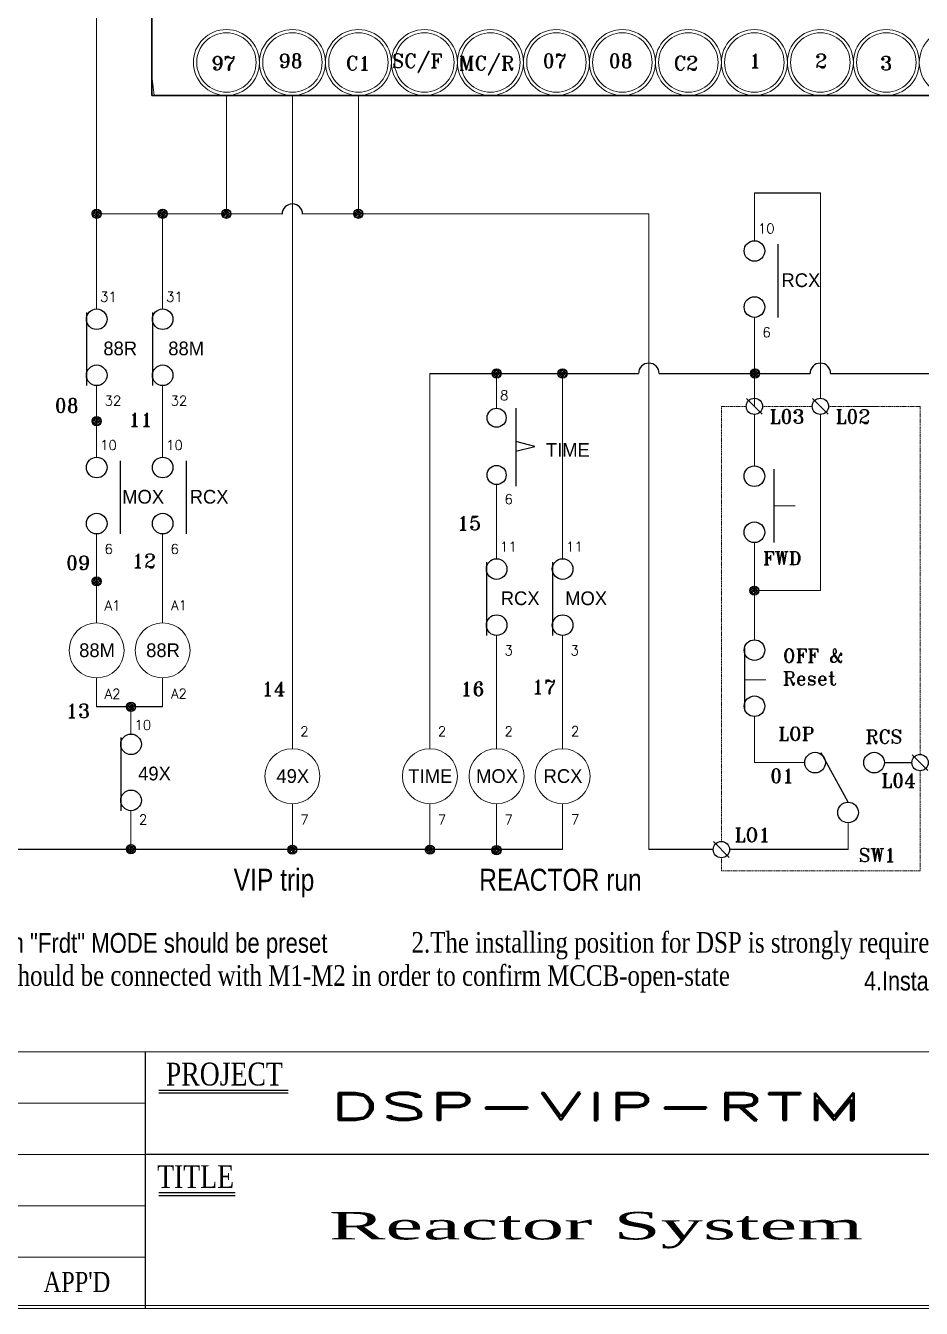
# Model space of a CAD drawing. Header units: millimetres. Extents: x 107 to 2900, y 85 to 3996.
# Drawn here: x 2228.5 to 2439.5, y 1963.6 to 2266.1 of the extents above; entities that cross this region are included whole.
import ezdxf
from ezdxf.enums import TextEntityAlignment as Align

# ---------------------------------------------------------------- set-up
doc = ezdxf.new("R2010")
doc.units = ezdxf.units.MM
doc.linetypes.add('DASHED2', pattern=[0.375, 0.25, -0.125])
for name, color, linetype in [('10', 1, 'Continuous'), ('40', 4, 'Continuous'), ('70', 7, 'Continuous')]:
    doc.layers.add(name, color=color, linetype=linetype)
doc.styles.add('SD', font='ROMAND.shx', dxfattribs={"width": 0.8})
doc.styles.add('SS', font='batang.ttc', dxfattribs={"width": 0.8})
doc.styles.get("Standard").update_dxf_attribs({"font": 'BareunDotumPro1.ttf'})
doc.styles.add('STYLE2', font='romant.shx')
doc.styles.add('굴림체', font='arial.ttf')

msp = doc.modelspace()

# ---------------------------------------------------------------- hatches: boundary and pattern name
at = {"layer": '70'}
h = msp.add_hatch(dxfattribs=at)
h.set_pattern_fill('ANSI33', color=256, scale=2.16, style=0)
h.set_pattern_definition([(45, (3985.782, 1633.19837), (-0.38183766, 0.38183766), []), (45, (3986.16386, 1633.19837), (-0.38183766, 0.38183766), [0.27, -0.135])])
h.paths.add_polyline_path([(2245.237, 2222.8, 0.4142136), (2244.157, 2221.72, 0.4142136), (2245.237, 2220.64)])
h.paths.add_polyline_path([(2245.237, 2222.8), (2245.237, 2221.72), (2246.317, 2221.72, 0.4142136)])
h.paths.add_polyline_path([(2246.317, 2221.72), (2245.237, 2221.72), (2245.237, 2220.64, 0.4142136)])
h = msp.add_hatch(dxfattribs=at)
h.set_pattern_fill('ANSI33', color=256, scale=2.16, style=0)
h.set_pattern_definition([(45, (4001.33066, 1633.19837), (-0.38183766, 0.38183766), []), (45, (4001.7125, 1633.19837), (-0.38183766, 0.38183766), [0.27, -0.135])])
h.paths.add_polyline_path([(2260.786, 2222.8, 0.4142136), (2259.706, 2221.72, 0.4142136), (2260.786, 2220.64)])
h.paths.add_polyline_path([(2260.786, 2222.8), (2260.786, 2221.72), (2261.866, 2221.72, 0.4142136)])
h.paths.add_polyline_path([(2261.866, 2221.72), (2260.786, 2221.72), (2260.786, 2220.64, 0.4142136)])
h = msp.add_hatch(dxfattribs=at)
h.set_pattern_fill('ANSI33', color=256, scale=2.16, style=0)
h.set_pattern_definition([(45, (4016.35174, 1633.19837), (-0.38183766, 0.38183766), []), (45, (4016.7336, 1633.19837), (-0.38183766, 0.38183766), [0.27, -0.135])])
h.paths.add_polyline_path([(2275.807, 2222.8, 0.4142136), (2274.727, 2221.72, 0.4142136), (2275.807, 2220.64)])
h.paths.add_polyline_path([(2275.807, 2222.8), (2275.807, 2221.72), (2276.887, 2221.72, 0.4142136)])
h.paths.add_polyline_path([(2276.887, 2221.72), (2275.807, 2221.72), (2275.807, 2220.64, 0.4142136)])
h = msp.add_hatch(dxfattribs=at)
h.set_pattern_fill('ANSI33', color=256, scale=2.16, style=0)
h.set_pattern_definition([(45, (4047.4485, 1633.19837), (-0.38183766, 0.38183766), []), (45, (4047.8303, 1633.19837), (-0.38183766, 0.38183766), [0.27, -0.135])])
h.paths.add_polyline_path([(2306.904, 2222.8, 0.4142136), (2305.824, 2221.72, 0.4142136), (2306.904, 2220.64)])
h.paths.add_polyline_path([(2306.904, 2222.8), (2306.904, 2221.72), (2307.984, 2221.72, 0.4142136)])
h.paths.add_polyline_path([(2307.984, 2221.72), (2306.904, 2221.72), (2306.904, 2220.64, 0.4142136)])
h = msp.add_hatch(dxfattribs=at)
h.set_pattern_fill('ANSI33', color=256, scale=2.16, style=0)
h.set_pattern_definition([(45, (4080.00547, 1595.535), (-0.38183766, 0.38183766), []), (45, (4080.3873, 1595.535), (-0.38183766, 0.38183766), [0.27, -0.135])])
h.paths.add_polyline_path([(2339.461, 2185.136, 0.4142136), (2338.381, 2184.056, 0.4142136), (2339.461, 2182.976)])
h.paths.add_polyline_path([(2339.461, 2185.136), (2339.461, 2184.056), (2340.541, 2184.056, 0.4142136)])
h.paths.add_polyline_path([(2340.541, 2184.056), (2339.461, 2184.056), (2339.461, 2182.976, 0.4142136)])
h = msp.add_hatch(dxfattribs=at)
h.set_pattern_fill('ANSI33', color=256, scale=2.16, style=0)
h.set_pattern_definition([(45, (4095.5541, 1595.535), (-0.38183766, 0.38183766), []), (45, (4095.93595, 1595.535), (-0.38183766, 0.38183766), [0.27, -0.135])])
h.paths.add_polyline_path([(2355.009, 2185.136, 0.4142136), (2353.929, 2184.056, 0.4142136), (2355.009, 2182.976)])
h.paths.add_polyline_path([(2355.009, 2185.136), (2355.009, 2184.056), (2356.089, 2184.056, 0.4142136)])
h.paths.add_polyline_path([(2356.089, 2184.056), (2355.009, 2184.056), (2355.009, 2182.976, 0.4142136)])
h = msp.add_hatch(dxfattribs=at)
h.set_pattern_fill('ANSI33', color=256, scale=2.16, style=0)
h.set_pattern_definition([(45, (4140.8972, 1595.535), (-0.38183766, 0.38183766), []), (45, (4141.279, 1595.535), (-0.38183766, 0.38183766), [0.27, -0.135])])
h.paths.add_polyline_path([(2400.352, 2185.136, 0.4142136), (2399.272, 2184.056, 0.4142136), (2400.352, 2182.976)])
h.paths.add_polyline_path([(2400.352, 2185.136), (2400.352, 2184.056), (2401.432, 2184.056, 0.4142136)])
h.paths.add_polyline_path([(2401.432, 2184.056), (2400.352, 2184.056), (2400.352, 2182.976, 0.4142136)])
h = msp.add_hatch(dxfattribs=at)
h.set_pattern_fill('ANSI33', color=256, scale=2.16, style=0)
h.set_pattern_definition([(45, (3985.782, 1584.28784), (-0.38183766, 0.38183766), []), (45, (3986.16386, 1584.28784), (-0.38183766, 0.38183766), [0.27, -0.135])])
h.paths.add_polyline_path([(2245.237, 2173.889, 0.4142136), (2244.157, 2172.809, 0.4142136), (2245.237, 2171.729)])
h.paths.add_polyline_path([(2245.237, 2173.889), (2245.237, 2172.809), (2246.317, 2172.809, 0.4142136)])
h.paths.add_polyline_path([(2246.317, 2172.809), (2245.237, 2172.809), (2245.237, 2171.729, 0.4142136)])
h = msp.add_hatch(dxfattribs=at)
h.set_pattern_fill('ANSI33', color=256, scale=2.16, style=0)
h.set_pattern_definition([(45, (3985.782, 1546.50857), (-0.38183766, 0.38183766), []), (45, (3986.16386, 1546.50857), (-0.38183766, 0.38183766), [0.27, -0.135])])
h.paths.add_polyline_path([(2245.237, 2136.11, 0.4142136), (2244.157, 2135.03, 0.4142136), (2245.237, 2133.95)])
h.paths.add_polyline_path([(2245.237, 2136.11), (2245.237, 2135.03), (2246.317, 2135.03, 0.4142136)])
h.paths.add_polyline_path([(2246.317, 2135.03), (2245.237, 2135.03), (2245.237, 2133.95, 0.4142136)])
h = msp.add_hatch(dxfattribs=at)
h.set_pattern_fill('ANSI33', color=256, scale=2.16, style=0)
h.set_pattern_definition([(45, (4140.75384, 1544.32776), (-0.38183766, 0.38183766), []), (45, (4141.1357, 1544.32776), (-0.38183766, 0.38183766), [0.27, -0.135])])
h.paths.add_polyline_path([(2400.209, 2133.929, 0.4142136), (2399.129, 2132.849, 0.4142136), (2400.209, 2131.769)])
h.paths.add_polyline_path([(2400.209, 2133.929), (2400.209, 2132.849), (2401.289, 2132.849, 0.4142136)])
h.paths.add_polyline_path([(2401.289, 2132.849), (2400.209, 2132.849), (2400.209, 2131.769, 0.4142136)])
h = msp.add_hatch(dxfattribs=at)
h.set_pattern_fill('ANSI33', color=256, scale=2.16, style=0)
h.set_pattern_definition([(45, (3993.87166, 1516.9431), (-0.38183766, 0.38183766), []), (45, (3994.2535, 1516.9431), (-0.38183766, 0.38183766), [0.27, -0.135])])
h.paths.add_polyline_path([(2253.327, 2106.544, 0.4142136), (2252.247, 2105.464, 0.4142136), (2253.327, 2104.384)])
h.paths.add_polyline_path([(2253.327, 2106.544), (2253.327, 2105.464), (2254.407, 2105.464, 0.4142136)])
h.paths.add_polyline_path([(2254.407, 2105.464), (2253.327, 2105.464), (2253.327, 2104.384, 0.4142136)])
h = msp.add_hatch(dxfattribs=at)
h.set_pattern_fill('ANSI33', color=256, scale=2.16, style=0)
h.set_pattern_definition([(45, (3993.8723, 1483.37046), (-0.38183766, 0.38183766), []), (45, (3994.25416, 1483.37046), (-0.38183766, 0.38183766), [0.27, -0.135])])
h.paths.add_polyline_path([(2253.327, 2072.972, 0.4142136), (2252.247, 2071.892, 0.4142136), (2253.327, 2070.812)])
h.paths.add_polyline_path([(2253.327, 2072.972), (2253.327, 2071.892), (2254.407, 2071.892, 0.4142136)])
h.paths.add_polyline_path([(2254.407, 2071.892), (2253.327, 2071.892), (2253.327, 2070.812, 0.4142136)])
h = msp.add_hatch(dxfattribs=at)
h.set_pattern_fill('ANSI33', color=256, scale=2.16, style=0)
h.set_pattern_definition([(45, (4031.89276, 1483.26643), (-0.38183766, 0.38183766), []), (45, (4032.2746, 1483.26643), (-0.38183766, 0.38183766), [0.27, -0.135])])
h.paths.add_polyline_path([(2291.348, 2072.868, 0.4142136), (2290.268, 2071.788, 0.4142136), (2291.348, 2070.708)])
h.paths.add_polyline_path([(2291.348, 2072.868), (2291.348, 2071.788), (2292.428, 2071.788, 0.4142136)])
h.paths.add_polyline_path([(2292.428, 2071.788), (2291.348, 2071.788), (2291.348, 2070.708, 0.4142136)])
h = msp.add_hatch(dxfattribs=at)
h.set_pattern_fill('ANSI33', color=256, scale=2.16, style=0)
h.set_pattern_definition([(45, (4064.30004, 1483.26643), (-0.38183766, 0.38183766), []), (45, (4064.6819, 1483.26643), (-0.38183766, 0.38183766), [0.27, -0.135])])
h.paths.add_polyline_path([(2323.755, 2072.868, 0.4142136), (2322.675, 2071.788, 0.4142136), (2323.755, 2070.708)])
h.paths.add_polyline_path([(2323.755, 2072.868), (2323.755, 2071.788), (2324.835, 2071.788, 0.4142136)])
h.paths.add_polyline_path([(2324.835, 2071.788), (2323.755, 2071.788), (2323.755, 2070.708, 0.4142136)])
h = msp.add_hatch(dxfattribs=at)
h.set_pattern_fill('ANSI33', color=256, scale=2.16, style=0)
h.set_pattern_definition([(45, (4079.98313, 1483.1228), (-0.38183766, 0.38183766), []), (45, (4080.36497, 1483.1228), (-0.38183766, 0.38183766), [0.27, -0.135])])
h.paths.add_polyline_path([(2339.438, 2072.724, 0.4142136), (2338.358, 2071.644, 0.4142136), (2339.438, 2070.564)])
h.paths.add_polyline_path([(2339.438, 2072.724), (2339.438, 2071.644), (2340.518, 2071.644, 0.4142136)])
h.paths.add_polyline_path([(2340.518, 2071.644), (2339.438, 2071.644), (2339.438, 2070.564, 0.4142136)])

# ---------------------------------------------------------------- linework, layer by layer
at = {"color": 7, "lineweight": 30}
for p, q in [((2258.24, 2346.674), (2258.24, 2249.648)), ((2258.24, 2249.648), (2588.804, 2249.648))]:
    msp.add_line(p, q, dxfattribs=at)
for p, q in [((2400.209, 2226.644), (2415.746, 2226.644)), ((2323.754, 2184.056), (2372.908, 2184.056)), ((2377.768, 2184.056), (2413.317, 2184.056)), ((2418.177, 2184.056), (2444.414, 2184.056)), ((2260.786, 2105.464), (2245.237, 2105.464)), ((2430.843, 2092.294), (2437.304, 2092.294)), ((2355.021, 2071.788), (2199.968, 2071.788)), ((2390.512, 2071.788), (2375.338, 2071.788)), ((2422.275, 2071.788), (2394.361, 2071.788))]:
    msp.add_line(p, q)
at = {"color": 0}
for p, q in [((2405.728, 2214.566), (2405.728, 2197.294)), ((2242.864, 2198.474), (2242.864, 2181.202)), ((2258.413, 2198.474), (2258.413, 2181.202)), ((2402.062, 2174.434), (2398.355, 2178.187)), ((2417.6, 2174.434), (2413.893, 2178.187)), ((2250.756, 2163.499), (2250.756, 2146.227)), ((2266.305, 2163.499), (2266.305, 2146.227)), ((2404.815, 2161.46), (2404.815, 2144.188)), ((2337.099, 2139.562), (2337.099, 2122.29)), ((2352.647, 2139.562), (2352.647, 2122.29)), ((2397.888, 2119.482), (2397.888, 2104.93)), ((2250.954, 2098.235), (2250.954, 2080.963)), ((2441.082, 2090.418), (2437.375, 2094.171)), ((2394.29, 2069.911), (2390.583, 2073.664))]:
    msp.add_line(p, q, dxfattribs=at)
at = {"color": 7, "linetype": 'Continuous'}
for p, q in [((2343.971, 2175.87), (2343.971, 2157.52)), ((2348.471, 2166.87), (2343.971, 2167.995)), ((2343.971, 2165.745), (2348.471, 2166.87))]:
    msp.add_line(p, q, dxfattribs=at)
at = {"color": 7}
msp.add_line((2422.275, 2082.968), (2415.916, 2094.567), dxfattribs=at)
at = {"color": 7, "lineweight": 15}
for centre, radius in [((2275.809, 2257.394), 7.775), ((2275.81, 2257.394), 6.996), ((2291.358, 2257.394), 7.774), ((2291.358, 2257.394), 6.997), ((2306.907, 2257.394), 7.774), ((2306.906, 2257.394), 6.997), ((2322.455, 2257.394), 7.774), ((2322.455, 2257.394), 6.997), ((2338.004, 2257.394), 7.774), ((2338.003, 2257.394), 6.997), ((2353.553, 2257.394), 7.774), ((2353.552, 2257.394), 6.996), ((2369.101, 2257.394), 7.774), ((2369.101, 2257.394), 6.997), ((2384.65, 2257.394), 7.774), ((2384.649, 2257.394), 6.997), ((2400.198, 2257.394), 7.774), ((2400.198, 2257.394), 6.996), ((2415.746, 2257.394), 7.774), ((2415.747, 2257.394), 6.997), ((2431.295, 2257.394), 7.774), ((2431.295, 2257.394), 6.996), ((2446.844, 2257.394), 7.775)]:
    msp.add_circle(centre, radius, dxfattribs=at)
at = {"color": 0}
for centre, radius in [((2400.22, 2212.946), 2.43), ((2400.22, 2199.724), 2.43), ((2245.248, 2196.854), 2.43), ((2260.797, 2196.854), 2.43), ((2245.248, 2183.632), 2.43), ((2260.797, 2183.632), 2.43), ((2400.209, 2176.311), 1.924), ((2415.747, 2176.311), 1.924), ((2245.248, 2161.879), 2.43), ((2260.797, 2161.879), 2.43), ((2400.209, 2159.84), 2.43), ((2245.248, 2148.657), 2.43), ((2260.797, 2148.657), 2.43), ((2400.209, 2146.618), 2.43), ((2339.482, 2137.942), 2.43), ((2355.031, 2137.942), 2.43), ((2339.482, 2124.72), 2.43), ((2355.031, 2124.72), 2.43), ((2400.225, 2118.817), 2.43), ((2400.225, 2105.595), 2.43), ((2253.338, 2096.615), 2.43), ((2414.503, 2092.294), 2.43), ((2428.413, 2092.294), 2.43), ((2439.228, 2092.294), 1.924), ((2253.338, 2083.393), 2.43), ((2422.275, 2080.538), 2.43), ((2392.436, 2071.788), 1.924)]:
    msp.add_circle(centre, radius, dxfattribs=at)
at = {"color": 7, "linetype": 'Continuous'}
for centre in [(2339.471, 2173.62), (2339.471, 2160.12)]:
    msp.add_circle(centre, 2.25, dxfattribs=at)
at = {"color": 0}
for centre in [(2291.348, 2221.616), (2375.338, 2184.056), (2415.747, 2184.056)]:
    msp.add_arc(centre, 2.43, 0, 180, dxfattribs=at)
at = {"color": 7, "lineweight": 15}
msp.add_open_spline([(2258.259, 2258.513), (2258.259, 2258.501), (2258.251, 2258.495), (2258.24, 2258.495), (2258.228, 2258.495), (2258.22, 2258.501), (2258.22, 2258.513), (2258.22, 2258.523), (2258.228, 2258.533), (2258.24, 2258.533), (2258.251, 2258.533), (2258.259, 2258.523), (2258.259, 2258.513)], degree=3, knots=[0, 0, 0, 0, 1, 1, 1, 2, 2, 2, 3, 3, 3, 4, 4, 4, 4], dxfattribs=at)
msp.add_open_spline([(2258.24, 2254.873), (2258.39, 2253.129), (2258.561, 2251.387), (2258.755, 2249.648)], degree=3, dxfattribs=at)
at = {"layer": '10', "color": 0}
for p, q in [((2259.885, 2014.44), (2290.36, 2014.44)), ((2259.885, 1990.248), (2277.891, 1990.248))]:
    msp.add_line(p, q, dxfattribs=at)
at = {"layer": '40', "color": 0}
for p, q in [((2256.647, 2024.09), (2256.647, 1963.61)), ((2451.047, 1999.898), (2256.647, 1999.898))]:
    msp.add_line(p, q, dxfattribs=at)
at = {"layer": '40', "color": 0, "lineweight": 13}
for p, q in [((2256.647, 2011.994), (1954.247, 2011.994)), ((2256.647, 1999.898), (1954.247, 1999.898)), ((2256.647, 1987.802), (1954.247, 1987.802)), ((2256.647, 1975.706), (1954.247, 1975.706))]:
    msp.add_line(p, q, dxfattribs=at)
at = {"layer": '70', "lineweight": 15}
for p, q in [((2245.237, 2221.72), (2245.234, 2470.234)), ((2275.807, 2221.72), (2275.806, 2249.619)), ((2291.347, 2249.619), (2291.347, 2095.571)), ((2306.904, 2221.72), (2306.903, 2249.619)), ((2275.799, 2223.728), (2275.799, 2233.055)), ((2275.799, 2223.728), (2275.799, 2233.055)), ((2400.209, 2226.644), (2400.209, 2215.376)), ((2415.747, 2178.235), (2415.746, 2226.644)), ((2245.237, 2221.824), (2245.237, 2199.284)), ((2245.237, 2221.72), (2288.92, 2221.72)), ((2260.786, 2221.72), (2260.786, 2199.284)), ((2293.776, 2221.72), (2375.338, 2221.72)), ((2375.338, 2221.72), (2375.338, 2071.788)), ((2400.209, 2197.294), (2400.209, 2176.311)), ((2323.754, 2184.056), (2323.754, 2095.571)), ((2339.461, 2184.056), (2339.461, 2175.772)), ((2355.02, 2184.056), (2355.02, 2140.372)), ((2245.237, 2181.202), (2245.237, 2164.309)), ((2260.786, 2181.202), (2260.786, 2164.309)), ((2400.209, 2167.232), (2400.209, 2174.386)), ((2415.747, 2167.232), (2415.747, 2174.386)), ((2400.209, 2167.232), (2400.209, 2162.27)), ((2415.747, 2167.232), (2415.747, 2132.849)), ((2339.471, 2157.87), (2339.471, 2140.372)), ((2409.816, 2152.824), (2404.815, 2152.824)), ((2245.237, 2146.227), (2245.237, 2125.244)), ((2260.786, 2146.227), (2260.786, 2125.244)), ((2400.209, 2144.188), (2400.209, 2121.247)), ((2400.209, 2132.849), (2415.747, 2132.849)), ((2339.471, 2122.29), (2339.471, 2095.571)), ((2355.02, 2122.29), (2355.02, 2095.571)), ((2245.237, 2105.464), (2245.237, 2112.284)), ((2260.786, 2105.464), (2260.786, 2112.284)), ((2402.889, 2111.801), (2397.888, 2111.801)), ((2253.327, 2099.045), (2253.327, 2105.464)), ((2400.209, 2103.165), (2400.209, 2092.294)), ((2400.209, 2092.294), (2412.073, 2092.294)), ((2291.348, 2071.788), (2291.347, 2082.611)), ((2323.755, 2071.788), (2323.754, 2082.611)), ((2339.472, 2071.788), (2339.471, 2082.611)), ((2355.021, 2071.788), (2355.02, 2082.611)), ((2253.327, 2071.892), (2253.327, 2080.963)), ((2422.275, 2078.108), (2422.275, 2071.788))]:
    msp.add_line(p, q, dxfattribs=at)
at = {"layer": '70', "color": 1, "linetype": 'DASHED2', "lineweight": 15}
for p, q in [((2392.436, 2176.311), (2398.284, 2176.311)), ((2392.436, 2073.712), (2392.436, 2176.311)), ((2402.133, 2176.311), (2413.822, 2176.311)), ((2417.671, 2176.311), (2439.228, 2176.311)), ((2423.534, 2176.311), (2429.382, 2176.311)), ((2439.228, 2176.311), (2439.228, 2094.219)), ((2439.228, 2090.37), (2439.228, 2066.76)), ((2392.436, 2066.76), (2392.436, 2069.863)), ((2439.228, 2066.76), (2392.436, 2066.76))]:
    msp.add_line(p, q, dxfattribs=at)
at = {"layer": '70', "color": 0, "lineweight": 13}
msp.add_line((1954.247, 2024.09), (2775.047, 2024.09), dxfattribs=at)
at = {"layer": '70', "color": 0}
for p, q in [((2259.885, 2015.088), (2290.36, 2015.088)), ((2259.885, 1990.896), (2277.891, 1990.896))]:
    msp.add_line(p, q, dxfattribs=at)
at = {"layer": '70', "color": 0, "lineweight": 13}
for points in [[(2775.047, 1963.61), (1954.247, 1963.61), (1954.247, 2546.81), (2775.047, 2546.81)], [(2774.399, 1964.258), (1954.895, 1964.258), (1954.895, 2546.162), (2774.399, 2546.162)]]:
    msp.add_lwpolyline(points, close=True, dxfattribs=at)
at = {"layer": '70'}
for centre in [(2245.237, 2221.72), (2260.786, 2221.72), (2275.807, 2221.72), (2306.904, 2221.72), (2339.461, 2184.056), (2355.009, 2184.056), (2400.352, 2184.056), (2245.237, 2172.809), (2245.237, 2135.03), (2400.209, 2132.849), (2253.327, 2105.464), (2253.327, 2071.892), (2291.348, 2071.788), (2323.755, 2071.788), (2339.438, 2071.644)]:
    msp.add_circle(centre, 1.08, dxfattribs=at)
at = {"layer": '70', "lineweight": 15}
for centre in [(2245.238, 2118.764), (2260.786, 2118.764), (2291.348, 2089.091), (2323.755, 2089.091), (2339.472, 2089.091), (2355.021, 2089.091)]:
    msp.add_circle(centre, 6.48, dxfattribs=at)

# ---------------------------------------------------------------- texts
at = {"color": 0, "style": 'STYLE2'}
for s, height, p in [('SC/F', 3.2947, (2314.825, 2256.119)), ('MC/R', 3.2947, (2330.581, 2255.572)), ('97', 3.2947, (2272.306, 2255.572)), ('98', 3.2947, (2288.115, 2256.119)), ('C1', 3.2947, (2303.957, 2255.572)), ('07', 3.2947, (2350.323, 2256.119)), ('08', 3.2947, (2365.871, 2256.119)), ('C2', 3.2947, (2381.167, 2255.572)), ('1', 3.295, (2398.985, 2256.119)), ('2', 3.295, (2414.534, 2256.119)), ('3', 3.295, (2429.829, 2255.572)), ('10', 2.3063, (2401.017, 2217.084)), ('31', 2.3063, (2246.045, 2200.992)), ('31', 2.3063, (2261.594, 2200.992)), ('6', 2.306, (2402.077, 2192.591)), ('08', 3.2947, (2235.364, 2174.844)), ('32', 2.3063, (2247.105, 2176.499)), ('32', 2.3063, (2262.654, 2176.499)), ('8', 2.306, (2340.269, 2177.758)), ('11', 3.2947, (2252.765, 2171.518)), ('L03', 3.2947, (2403.803, 2172.285)), ('L02', 3.2947, (2419.341, 2172.285)), ('10', 2.3063, (2246.045, 2166.017)), ('10', 2.3063, (2261.594, 2166.017)), ('6', 2.306, (2341.329, 2153.265)), ('15', 3.2947, (2330.165, 2147.099)), ('6', 2.306, (2247.105, 2141.524)), ('12', 3.2947, (2253.567, 2138.211)), ('6', 2.306, (2262.654, 2141.524)), ('11', 2.3063, (2340.279, 2142.08)), ('11', 2.3063, (2355.828, 2142.08)), ('FWD', 3.211, (2402.218, 2138.899)), ('09', 3.2947, (2238.018, 2137.739)), ('A1', 2.3063, (2247.105, 2128.196)), ('A1', 2.3063, (2262.751, 2128.235)), ('3', 2.306, (2341.34, 2117.587)), ('3', 2.306, (2356.888, 2117.587)), ('OFF &', 3.211, (2406.899, 2115.934)), ('14', 3.2947, (2284.128, 2108.066)), ('16', 3.2947, (2330.967, 2108.066)), ('17', 3.2947, (2347.801, 2108.538)), ('Reset', 3.211, (2406.899, 2110.546)), ('A2', 2.3063, (2247.105, 2107.359)), ('A2', 2.3063, (2262.751, 2107.398)), ('13', 3.2947, (2238.018, 2102.833)), ('10', 2.3063, (2254.135, 2100.012)), ('2', 2.306, (2293.215, 2098.524)), ('2', 2.306, (2325.623, 2098.524)), ('2', 2.306, (2341.34, 2098.524)), ('2', 2.306, (2356.986, 2098.563)), ('LOP', 3.211, (2405.857, 2097.485)), ('RCS', 3.211, (2426.373, 2096.826)), ('01', 3.2947, (2403.914, 2087.562)), ('L04', 3.2947, (2430.116, 2086.441)), ('2', 2.306, (2255.195, 2077.743)), ('7', 2.306, (2293.215, 2077.687)), ('7', 2.306, (2325.623, 2077.687)), ('7', 2.306, (2341.34, 2077.687)), ('7', 2.306, (2356.986, 2077.726)), ('LO1', 3.2947, (2395.525, 2073.598))]:
    msp.add_text(s, height=height, dxfattribs=at).set_placement(p)
at = {"color": 0, "linetype": 'Continuous'}
for s, p in [('RCX', (2411.154, 2206.059)), ('88R', (2250.793, 2189.966)), ('88M', (2266.331, 2189.966)), ('TIME', (2356.266, 2166.039)), ('MOX', (2256.193, 2154.992)), ('RCX', (2271.731, 2154.992)), ('RCX', (2345.027, 2131.054)), ('MOX', (2360.565, 2131.054)), ('88M', (2245.335, 2118.803)), ('88R', (2260.884, 2118.803)), ('49X', (2258.872, 2089.728)), ('49X', (2291.445, 2089.131)), ('TIME', (2323.853, 2089.131)), ('MOX', (2339.57, 2089.131)), ('RCX', (2355.118, 2089.131))]:
    msp.add_text(s, height=3.24, dxfattribs=at).set_placement(p, align=Align.MIDDLE)
at = {"color": 1, "style": 'STYLE2'}
msp.add_text('SW1', height=3.211, dxfattribs=at).set_placement((2424.763, 2068.871))
at = {"color": 0, "width": 0.8}
for s, height, style, p in [('VIP trip', 5.184, '굴림체', (2277.528, 2062.085)), ('REACTOR run', 5.184, '굴림체', (2335.363, 2062.085)), ('1."b" in "Fr-ty" MODE & transfer time in "Frdt" MODE should be preset', 4.6656, '굴림체', (2137.834, 2047.454)), ('2.The installing position for DSP is strongly required just like this diagram', 4.86, 'SS', (2319.423, 2047.484)), ('3.b contact of  aux output of MCCB should be connected with M1-M2 in order to confirm MCCB-open-state ', 4.86, 'SS', (2138.048, 2039.661))]:
    msp.add_text(s, height=height, dxfattribs=dict(at, style=style)).set_placement(p)
at = {"color": 1, "style": '굴림체', "width": 0.8}
msp.add_text('4.Instant turn-over function("tover" mode) is not available for "RCS" operation', height=4.53341, dxfattribs=at).set_placement((2426.061, 2038.564))
at = {"color": 7, "linetype": 'Continuous', "style": 'SD', "width": 1.881814}
msp.add_text('DSP-VIP-RTM', height=6.48, dxfattribs=at).set_placement((2299.958, 2007.956), (2425.802, 2007.956), align=Align.FIT)
at = {"color": 0, "style": 'SS', "width": 1.891713}
msp.add_text('Reactor System', height=6.48, dxfattribs=at).set_placement((2299.958, 1979.852), (2425.802, 1979.852), align=Align.FIT)
at = {"layer": '40', "color": 0, "style": 'SS', "width": 0.8}
msp.add_text("APP'D", height=4.752, dxfattribs=at).set_placement((2240.589, 1967.465), align=Align.CENTER)
at = {"layer": '70', "color": 0, "style": 'SS', "width": 0.8}
for s, p in [('PROJECT', (2275.325, 2016.159)), ('TITLE', (2268.553, 1991.967))]:
    msp.add_text(s, height=5.4, dxfattribs=at).set_placement(p, align=Align.CENTER)

doc.saveas('drawing.dxf')
